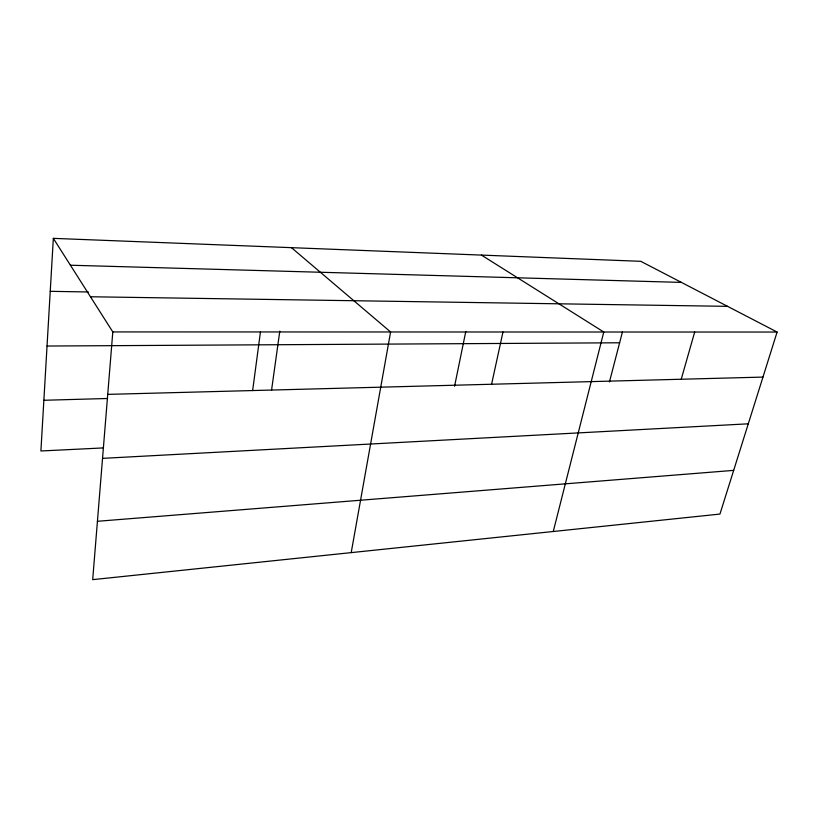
<?xml version="1.0" encoding="UTF-8"?>
<svg xmlns="http://www.w3.org/2000/svg" width="818" height="818" viewBox="0 0 818 818"><rect width="100%" height="100%" fill="white"/><g stroke="black" fill="none" stroke-linecap="round" stroke-linejoin="round"><path stroke-width="1.23" d="M53.334 238.355L112.802 331.924L92.69 579.645L719.952 514.072L777.1 332.047L640.78 261.32L53.334 238.355L40.9 450.984L103.365 447.916M252.65 390.554L260.441 331.955M271.566 390.104L279.797 331.137M351.208 552.62L390.595 331.975L291.453 247.66M454.573 386.239L465.79 331.464M491.587 384.255L502.978 331.996M553.265 531.495L603.776 332.016L481.434 255.083M609.451 381.934L622.478 331.781M681.23 379.245L694.686 332.036M97.424 521.291L733.674 470.37M102.536 458.366L748.286 423.816M43.865 400.278L107.26 398.499M107.731 394.378L762.959 377.088M47.035 346.034L619.625 342.783M112.802 331.924L777.1 332.047M90.45 296.76L727.55 306.341M50.235 291.32L88.364 291.975M70.409 265.226L681.425 282.404"/></g></svg>
